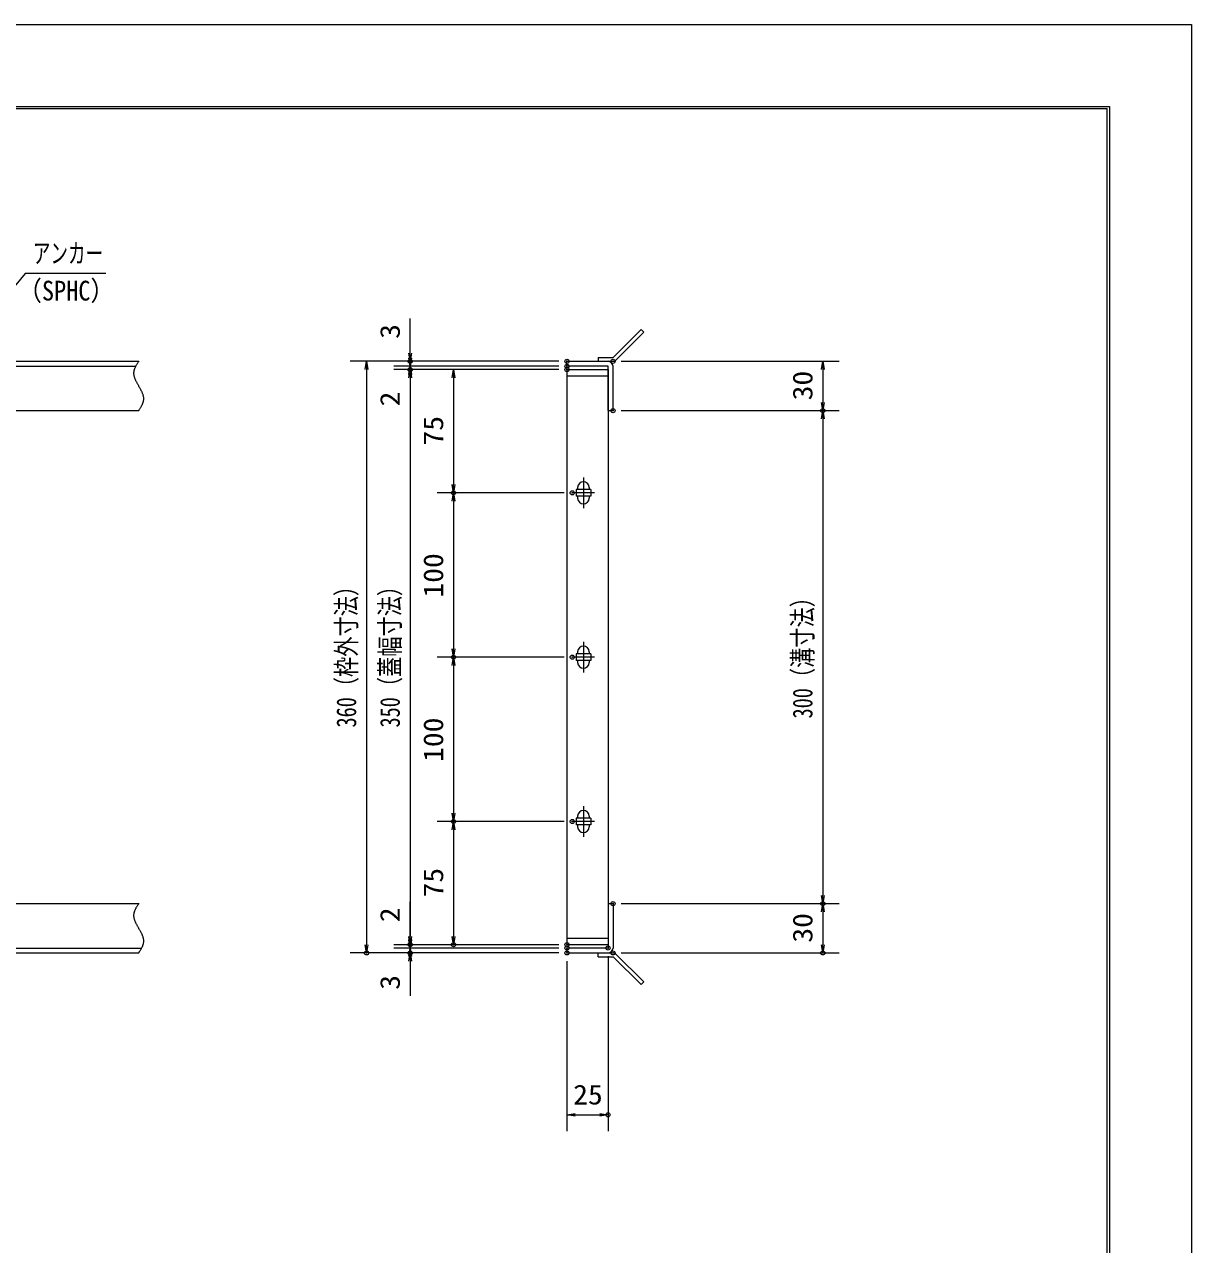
# Model space of a CAD drawing. Units: millimetres, scale not verified. Extents: x -1050 to 1050, y -742 to 742.
# Drawn here: x 340 to 1050, y 0 to 742 of the extents above; entities that cross this region are included whole.
import ezdxf
from ezdxf.enums import TextEntityAlignment as Align

# ---------------------------------------------------------------- set-up
doc = ezdxf.new("R2010")
doc.units = ezdxf.units.MM
doc.header["$LTSCALE"] = 5
doc.header["$PDMODE"] = 32
doc.header["$PDSIZE"] = 2.5
doc.linetypes.add('CHAIN1', pattern=[8, 5, -1, 1, -1])
doc.linetypes.add('DOUBLE_CHAIN1', pattern=[8.8, 5, -1, 0.6, -0.6, 0.6, -1])
for name, color, linetype, lineweight in [('0-0_7-図\u3000枠', 4, 'Continuous', 9), ('0-1_寸法注釈', 2, 'Continuous', 9), ('0-2_想像線', 134, 'DOUBLE_CHAIN1', 9), ('0-4_0', 2, 'Continuous', 9), ('0-5_DEFPOINTS', 134, 'Continuous', 9), ('0-6_枠', 7, 'Continuous', 9), ('0-7_蓋', 5, 'Continuous', 9), ('0-8_アンカー', 7, 'Continuous', 9), ('0-9_中心線', 6, 'CHAIN1', 9)]:
    doc.layers.add(name, color=color, linetype=linetype, lineweight=lineweight)
doc.styles.add('ＭＳ ゴシック', font='')
doc.styles.get('ＭＳ ゴシック').set_extended_font_data('MS Gothic')

# ---------------------------------------------------------------- blocks, each defined once
blk = doc.blocks.new('_OPEN')
at = {"layer": '0-4_0'}
blk.add_line((0, 0), (-5, 0), dxfattribs=at)
blk.add_lwpolyline([(-5, 0.833), (0, 0), (-5, -0.833)], dxfattribs=at)
blk = doc.blocks.new('A$C4F066A7F')
at = {"layer": '0-8_アンカー'}
for p, q in [((0, 96.52), (45.24, 96.52)), ((0, 85.02), (0, 96.52)), ((0, 85.02), (45.24, 85.02)), ((130.26, 0), (45.24, 85.02)), ((138.39, 8.13), (53.37, 93.15)), ((138.39, 8.13), (130.26, 0))]:
    blk.add_line(p, q, dxfattribs=at)
blk.add_arc((45.24, 85.02), 11.5, 45, 90, dxfattribs=at)
blk = doc.blocks.new('A$C6EB770D1')
at = {"layer": '0-8_アンカー'}
for p, q in [((130.257, 96.52), (45.237, 11.5)), ((138.388, 88.388), (53.368, 3.368)), ((138.388, 88.388), (130.257, 96.52)), ((0, 11.5), (45.237, 11.5)), ((0, 11.5), (0, 0)), ((0, 0), (45.237, 0))]:
    blk.add_line(p, q, dxfattribs=at)
blk.add_arc((45.237, 11.5), 11.5, 270, 315, dxfattribs=at)

msp = doc.modelspace()

# ---------------------------------------------------------------- linework, layer by layer
at = {"layer": '0-0_7-図\u3000枠'}
for p in [(-973.75, 691.25), (998.75, -691.25)]:
    msp.add_line(p, (998.75, 691.25), dxfattribs=at)
msp.add_lwpolyline([(-975, 692.5), (1000, 692.5), (1000, -692.5)], dxfattribs=at)
at = {"layer": '0-1_寸法注釈'}
for p, q in [((574.681, 542.475), (574.681, 563.588)), ((574.681, 539.475), (574.681, 544.475)), ((665.063, 537.475), (538.149, 537.475)), ((665.063, 537.475), (564.681, 537.475)), ((574.681, 534.475), (574.681, 537.475)), ((703.11, 537.475), (835.677, 537.475)), ((548.149, 532.475), (548.149, 182.475)), ((665.063, 534.475), (564.681, 534.475)), ((665.063, 534.475), (564.681, 534.475)), ((665.063, 532.475), (564.681, 532.475)), ((665.063, 532.475), (564.681, 532.475)), ((574.681, 534.475), (574.681, 532.475)), ((574.681, 529.475), (574.681, 524.475)), ((574.681, 527.475), (574.681, 506.362)), ((574.681, 527.475), (574.681, 187.475)), ((665.063, 532.475), (591.062, 532.475)), ((601.062, 527.475), (601.062, 462.475)), ((825.677, 532.475), (825.677, 512.475)), ((703.11, 507.475), (835.677, 507.475)), ((703.11, 507.475), (835.677, 507.475)), ((825.677, 502.475), (825.677, 212.475)), ((668.253, 457.475), (591.062, 457.475)), ((668.253, 457.475), (591.062, 457.475)), ((601.062, 452.475), (601.062, 362.475)), ((668.253, 357.475), (591.062, 357.475)), ((668.253, 357.475), (591.062, 357.475)), ((601.062, 352.475), (601.062, 262.475)), ((668.253, 257.475), (591.062, 257.475)), ((668.253, 257.475), (591.062, 257.475)), ((601.062, 252.475), (601.062, 187.475)), ((574.681, 187.475), (574.681, 208.588)), ((703.063, 207.475), (835.677, 207.475)), ((703.063, 207.475), (835.677, 207.475)), ((825.677, 202.475), (825.677, 182.475)), ((574.681, 185.475), (574.681, 190.475)), ((665.063, 182.475), (564.681, 182.475)), ((665.063, 182.475), (564.681, 182.475)), ((665.063, 180.475), (564.681, 180.475)), ((665.063, 180.475), (564.681, 180.475)), ((574.681, 180.475), (574.681, 182.475)), ((574.681, 180.475), (574.681, 177.475)), ((665.063, 182.475), (591.062, 182.475)), ((665.063, 177.475), (538.149, 177.475)), ((665.063, 177.475), (564.681, 177.475)), ((574.681, 175.475), (574.681, 170.475)), ((574.681, 172.475), (574.681, 151.362)), ((670.063, 172.475), (670.063, 68.953)), ((695.063, 175.475), (695.063, 68.953)), ((703.11, 177.475), (835.677, 177.475)), ((675.063, 78.953), (690.063, 78.953))]:
    msp.add_line(p, q, dxfattribs=at)
msp.add_lwpolyline([(389.478, 590.968), (340.425, 590.968), (312.702, 557.538)], dxfattribs=at)
at = {"layer": '0-2_想像線'}
for points in [[(409.55, 537.475), (409.359, 537.182), (409.169, 536.888), (408.98, 536.595), (408.792, 536.301), (408.608, 536.007), (408.427, 535.714), (408.249, 535.42), (408.076, 535.126), (407.909, 534.831), (407.747, 534.537), (407.592, 534.242), (407.443, 533.947), (407.303, 533.652), (407.171, 533.357), (407.048, 533.061), (406.935, 532.765), (406.832, 532.468), (406.741, 532.172), (406.661, 531.874), (406.593, 531.577), (406.538, 531.279), (406.497, 530.98), (406.47, 530.681), (406.458, 530.381), (406.46, 530.081), (406.476, 529.781), (406.505, 529.48), (406.547, 529.178), (406.601, 528.876), (406.666, 528.574), (406.743, 528.272), (406.829, 527.969), (406.926, 527.665), (407.032, 527.362), (407.147, 527.058), (407.27, 526.753), (407.401, 526.449), (407.538, 526.144), (407.683, 525.839)], [(407.683, 525.839), (407.833, 525.534), (407.989, 525.229), (408.15, 524.923), (408.316, 524.617), (408.485, 524.312), (408.657, 524.006), (408.833, 523.7), (409.01, 523.394), (409.189, 523.087), (409.369, 522.781), (409.55, 522.475)], [(411.417, 519.111), (411.267, 519.416), (411.111, 519.721), (410.95, 520.027), (410.784, 520.333), (410.615, 520.638), (410.443, 520.944), (410.267, 521.25), (410.09, 521.556), (409.911, 521.863), (409.731, 522.169), (409.55, 522.475)], [(409.55, 507.475), (409.741, 507.768), (409.931, 508.062), (410.12, 508.355), (410.308, 508.649), (410.492, 508.943), (410.673, 509.236), (410.851, 509.53), (411.024, 509.824), (411.191, 510.119), (411.353, 510.413), (411.508, 510.708), (411.657, 511.003), (411.797, 511.298), (411.929, 511.593), (412.052, 511.889), (412.165, 512.185), (412.268, 512.481), (412.359, 512.778), (412.439, 513.076), (412.507, 513.373), (412.562, 513.671), (412.603, 513.97), (412.63, 514.269), (412.642, 514.569), (412.64, 514.869), (412.624, 515.169), (412.595, 515.47), (412.553, 515.772), (412.499, 516.074), (412.434, 516.376), (412.357, 516.678), (412.271, 516.981), (412.174, 517.285), (412.068, 517.588), (411.953, 517.892), (411.83, 518.197), (411.699, 518.501), (411.562, 518.806), (411.417, 519.111)], [(409.55, 207.475), (409.359, 207.182), (409.169, 206.888), (408.98, 206.595), (408.792, 206.301), (408.608, 206.007), (408.427, 205.714), (408.249, 205.42), (408.076, 205.126), (407.909, 204.831), (407.747, 204.537), (407.592, 204.242), (407.443, 203.947), (407.303, 203.652), (407.171, 203.357), (407.048, 203.061), (406.935, 202.765), (406.832, 202.468), (406.741, 202.172), (406.661, 201.874), (406.593, 201.577), (406.538, 201.279), (406.497, 200.98), (406.47, 200.681), (406.458, 200.381), (406.46, 200.081), (406.476, 199.781), (406.505, 199.48), (406.547, 199.178), (406.601, 198.876), (406.666, 198.574), (406.743, 198.272), (406.829, 197.969), (406.926, 197.665), (407.032, 197.362), (407.147, 197.058), (407.27, 196.753), (407.401, 196.449), (407.538, 196.144), (407.683, 195.839)], [(407.683, 195.839), (407.833, 195.534), (407.989, 195.229), (408.15, 194.923), (408.316, 194.617), (408.485, 194.312), (408.657, 194.006), (408.833, 193.7), (409.01, 193.394), (409.189, 193.087), (409.369, 192.781), (409.55, 192.475)], [(411.417, 189.111), (411.267, 189.416), (411.111, 189.721), (410.95, 190.027), (410.784, 190.333), (410.615, 190.638), (410.443, 190.944), (410.267, 191.25), (410.09, 191.556), (409.911, 191.863), (409.731, 192.169), (409.55, 192.475)], [(409.55, 177.475), (409.741, 177.768), (409.931, 178.062), (410.12, 178.355), (410.308, 178.649), (410.492, 178.943), (410.673, 179.236), (410.851, 179.53), (411.024, 179.824), (411.191, 180.119), (411.353, 180.413), (411.508, 180.708), (411.657, 181.003), (411.797, 181.298), (411.929, 181.593), (412.052, 181.889), (412.165, 182.185), (412.268, 182.481), (412.359, 182.778), (412.439, 183.076), (412.507, 183.373), (412.562, 183.671), (412.603, 183.97), (412.63, 184.269), (412.642, 184.569), (412.64, 184.869), (412.624, 185.169), (412.595, 185.47), (412.553, 185.772), (412.499, 186.074), (412.434, 186.376), (412.358, 186.678), (412.271, 186.981), (412.174, 187.285), (412.068, 187.588), (411.953, 187.892), (411.83, 188.197), (411.699, 188.501), (411.562, 188.806), (411.417, 189.111)]]:
    msp.add_lwpolyline(points, dxfattribs=at)
at = {"layer": '0-5_DEFPOINTS'}
msp.add_lwpolyline([(-1050, -742.5), (-1050, 742.5), (1050, 742.5), (1050, -742.5)], close=True, dxfattribs=at)
for p in [(574.681, 537.475), (670.063, 537.475), (670.063, 534.475), (698.11, 537.475), (574.681, 532.475), (670.063, 532.475), (698.11, 507.475), (825.677, 507.475), (601.062, 457.475), (673.253, 457.475), (601.062, 357.475), (673.253, 357.475), (601.062, 257.475), (673.253, 257.475), (698.063, 207.475), (825.677, 207.475), (548.149, 177.475), (574.681, 182.475), (574.681, 177.475), (601.062, 182.475), (670.063, 182.475), (670.063, 180.475), (670.063, 177.475), (695.063, 180.475), (698.11, 177.475), (825.677, 177.475), (695.063, 78.953)]:
    msp.add_point(p, dxfattribs=at)
at = {"layer": '0-6_枠'}
for p, q in [((-795.45, 537.475), (409.55, 537.475)), ((670.063, 534.475), (670.063, 537.475)), ((670.063, 537.475), (695.063, 537.475)), ((-792.45, 534.475), (407.714, 534.475)), ((695.063, 534.475), (670.063, 534.475)), ((695.063, 507.475), (695.063, 534.475)), ((698.063, 507.475), (698.063, 534.475)), ((204.55, 507.475), (409.55, 507.475)), ((695.063, 507.475), (698.063, 507.475)), ((204.55, 207.475), (409.55, 207.475)), ((695.063, 207.475), (698.063, 207.475)), ((695.063, 207.475), (695.063, 180.475)), ((698.063, 207.475), (698.063, 180.475)), ((-792.45, 180.475), (411.386, 180.475)), ((695.063, 180.475), (670.063, 180.475)), ((-795.45, 177.475), (409.55, 177.475))]:
    msp.add_line(p, q, dxfattribs=at)
msp.add_lwpolyline([(670.063, 180.475), (670.063, 177.475), (695.063, 177.475)], dxfattribs=at)
for centre, start, end in [((695.063, 534.475), 0, 90), ((695.063, 180.475), 270, 0)]:
    msp.add_arc(centre, 3, start, end, dxfattribs=at)
at = {"layer": '0-7_蓋'}
for p, q in [((670.063, 532.475), (670.063, 182.475)), ((670.063, 532.475), (695.063, 532.475)), ((695.063, 528.475), (670.063, 528.475)), ((676.563, 460.725), (676.563, 459.475)), ((683.563, 460.725), (683.563, 459.475)), ((684.563, 459.475), (675.563, 459.475)), ((675.563, 459.475), (675.563, 455.475)), ((684.563, 455.475), (675.563, 455.475)), ((676.563, 455.475), (676.563, 454.225)), ((683.563, 455.475), (683.563, 454.225)), ((684.563, 459.475), (684.563, 455.475)), ((684.563, 359.475), (675.563, 359.475)), ((675.563, 359.475), (675.563, 355.475)), ((676.563, 360.725), (676.563, 359.475)), ((683.563, 360.725), (683.563, 359.475)), ((684.563, 359.475), (684.563, 355.475)), ((684.563, 355.475), (675.563, 355.475)), ((676.563, 355.475), (676.563, 354.225)), ((683.563, 355.475), (683.563, 354.225)), ((676.563, 260.725), (676.563, 259.475)), ((683.563, 260.725), (683.563, 259.475)), ((675.563, 259.475), (675.563, 255.475)), ((684.563, 259.475), (675.563, 259.475)), ((684.563, 255.475), (675.563, 255.475)), ((676.563, 255.475), (676.563, 254.225)), ((683.563, 255.475), (683.563, 254.225)), ((684.563, 259.475), (684.563, 255.475)), ((670.063, 186.475), (695.063, 186.475))]:
    msp.add_line(p, q, dxfattribs=at)
msp.add_lwpolyline([(695.063, 532.475), (695.063, 182.475), (670.063, 182.475)], dxfattribs=at)
for centre, start, end in [((680.063, 460.725), 0, 180), ((680.063, 454.225), 180, 0), ((680.063, 360.725), 0, 180), ((680.063, 354.225), 180, 0), ((680.063, 260.725), 0, 180), ((680.063, 254.225), 180, 0)]:
    msp.add_arc(centre, 3.5, start, end, dxfattribs=at)
at = {"layer": '0-7_蓋', "color": 7}
for p in [(670.063, 532.475), (670.063, 182.475)]:
    msp.add_point(p, dxfattribs=at)
at = {"layer": '0-9_中心線'}
for p, q in [((680.063, 466.775), (680.063, 448.175)), ((686.872, 457.475), (673.253, 457.475)), ((680.063, 366.775), (680.063, 348.175)), ((686.872, 357.475), (673.253, 357.475)), ((680.063, 266.775), (680.063, 248.175)), ((686.872, 257.475), (673.253, 257.475))]:
    msp.add_line(p, q, dxfattribs=at)

# ---------------------------------------------------------------- block references
at = {"layer": '0-1_寸法注釈'}
for p, rotation in [((574.681, 537.475), 270), ((548.149, 537.475), 90), ((574.681, 534.475), 270), ((825.677, 537.475), 90), ((574.681, 534.475), 90), ((574.681, 532.475), 90), ((574.681, 532.475), 90), ((601.062, 532.475), 90), ((825.677, 507.475), 270), ((825.677, 507.475), 90), ((601.062, 457.475), 270), ((601.062, 457.475), 90), ((601.062, 357.475), 270), ((601.062, 357.475), 90), ((601.062, 257.475), 270), ((601.062, 257.475), 90), ((825.677, 207.475), 270), ((825.677, 207.475), 90), ((574.681, 182.475), 270), ((574.681, 182.475), 270), ((601.062, 182.475), 270), ((548.149, 177.475), 270), ((574.681, 180.475), 270), ((574.681, 180.475), 90), ((825.677, 177.475), 270), ((574.681, 177.475), 90), ((670.063, 78.953), 180)]:
    msp.add_blockref('_OPEN', p, dxfattribs=dict(at, rotation=rotation))
msp.add_blockref('_OPEN', (695.063, 78.953), dxfattribs=at)
at = {"layer": '0-8_アンカー', "xscale": 0.2, "yscale": 0.2}
for name, p in [('A$C6EB770D1', (689.063, 537.475)), ('A$C4F066A7F', (689.063, 158.171))]:
    msp.add_blockref(name, p, dxfattribs=at)

# ---------------------------------------------------------------- texts
at = {"layer": '0-1_寸法注釈', "color": 7, "style": 'ＭＳ ゴシック'}
for s, height, width, p in [('アンカー', 12.02, 0.65, (345.202, 593.655)), ('（SPHC）', 12.03, 0.9, (335.929, 570.865)), ('25', 12.02, 1.1, (673.829, 81.64))]:
    msp.add_text(s, height=height, dxfattribs=dict(at, width=width)).set_placement(p, align=Align.BOTTOM_LEFT)
for s, height, width, p in [('3', 12.02, 1.1, (571.994, 551.165)), ('30', 12.02, 1.1, (822.99, 513.742)), ('2', 12.02, 1.1, (571.994, 510.052)), ('75', 12.02, 1.1, (598.375, 486.242)), ('100', 12.02, 1.1, (598.375, 393.72)), ('360（枠外寸法）', 12.03, 0.75, (545.462, 314.682)), ('350（蓋幅寸法）', 12.03, 0.75, (571.994, 314.682)), ('300（溝寸法）', 12.03, 0.75, (822.99, 320.184)), ('100', 12.02, 1.1, (598.375, 293.72)), ('75', 12.02, 1.1, (598.375, 211.242)), ('2', 12.02, 1.1, (571.994, 196.165)), ('30', 12.02, 1.1, (822.99, 183.742)), ('3', 12.02, 1.1, (571.994, 155.052))]:
    msp.add_text(s, height=height, rotation=90, dxfattribs=dict(at, width=width)).set_placement(p, align=Align.BOTTOM_LEFT)

doc.saveas('drawing.dxf')
